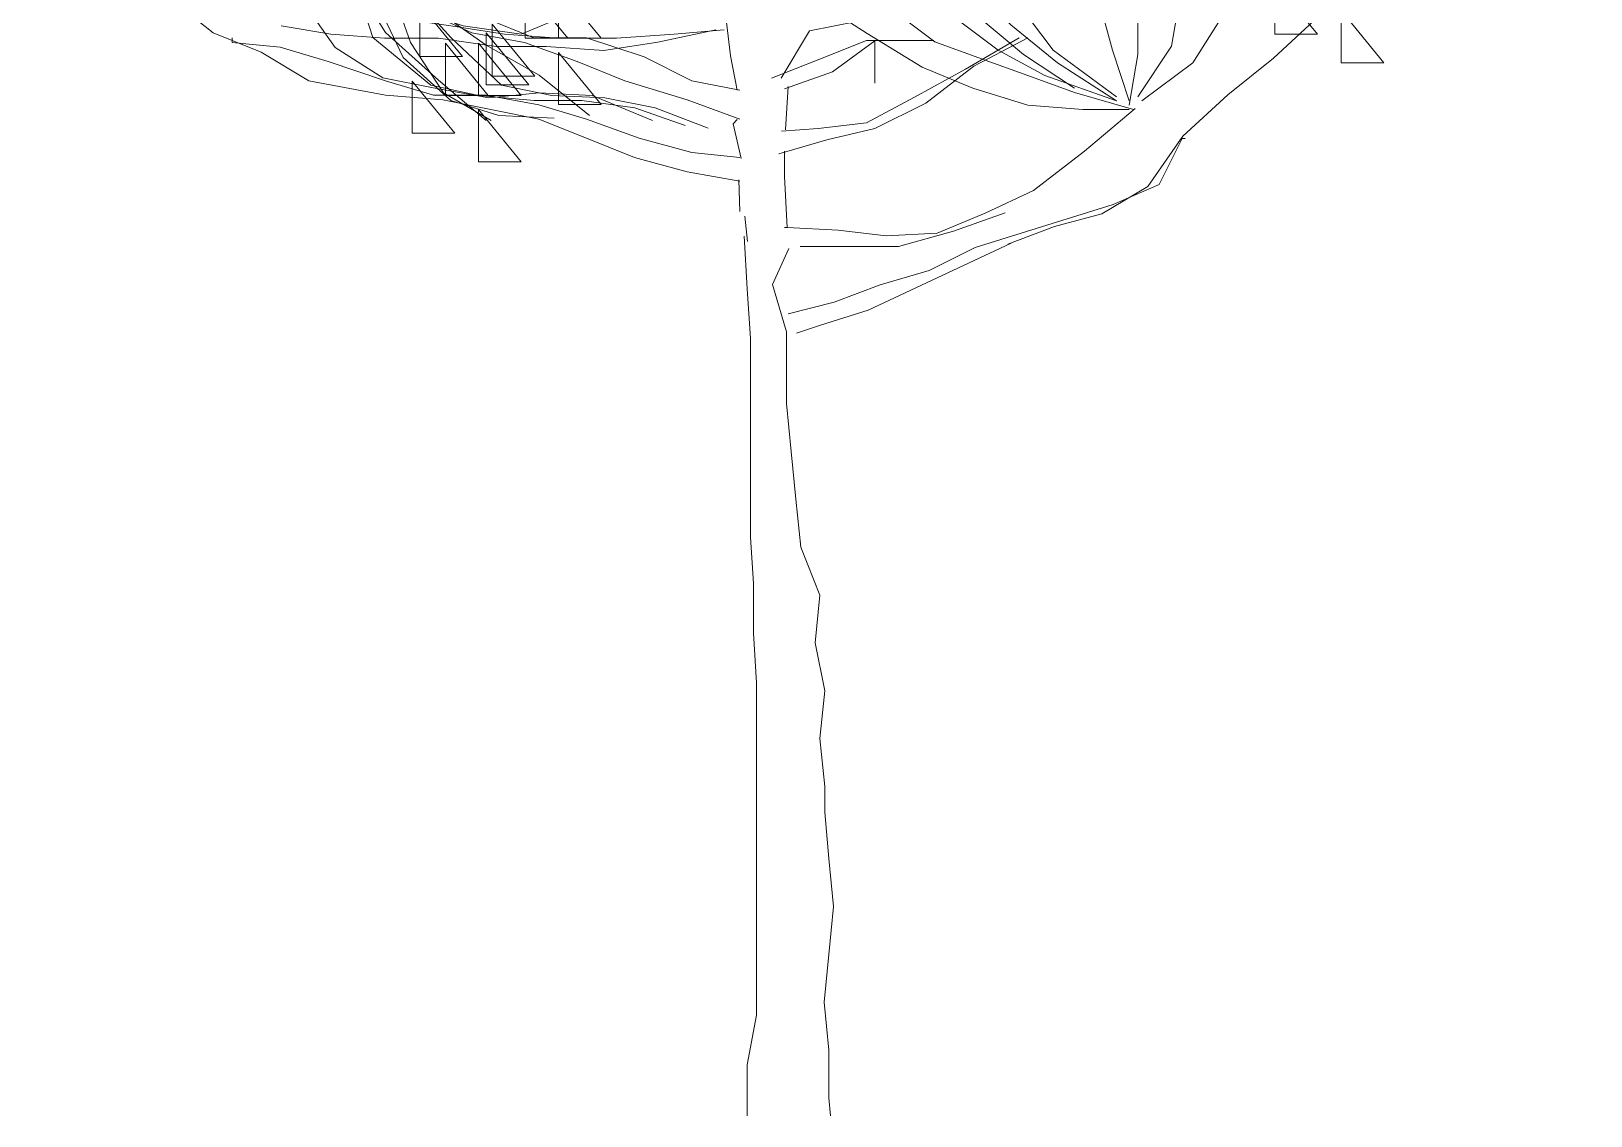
# Model space of a CAD drawing. Header units: metres. Extents: x -1891 to 2366, y 0 to 5314.
# Drawn here: x -1234 to 1314, y 0 to 1772 of the extents above; entities that cross this region are included whole.
import ezdxf

# ---------------------------------------------------------------- set-up
doc = ezdxf.new("R2010")
doc.units = ezdxf.units.M
doc.layers.add('G-IMPT', color=8, linetype='Continuous', lineweight=13)

# ---------------------------------------------------------------- blocks, each defined once
blk = doc.blocks.new('91 boom01_2D - boom1_dwg_boom 3-5053505-00_0 Basismaterialen')
at = {"layer": 'G-IMPT'}
for p, q in [((-62.2, 1610.7), (-66.9, 1681.2)), ((12, 1476.9), (14.1, 1529.1)), ((-0.4, 1428), (4.2, 1469.6))]:
    blk.add_line(p, q, dxfattribs=at)
at = {"layer": 'G-IMPT', "flags": 128}
for points in [[(51.6, 1773.8), (146.2, 1753.5), (234.2, 1740), (328.8, 1746.7), (410, 1746.7), (504.7, 1760.2), (592.6, 1760.2), (680.5, 1767), (761.6, 1780.5)], [(-630.9, 1643.9), (-534.3, 1671.5), (-458.3, 1699.1), (-382.4, 1726.7), (-306.5, 1754.3), (-223.6, 1816.4), (-147.7, 1878.5), (-106.3, 1954.4), (-78.7, 2037.1), (-64.9, 2113), (-57.9, 2195.8), (-71.8, 2278.6), (-85.6, 2306.2)], [(-624, 1643.9), (-548.1, 1643.9), (-458.3, 1650.8), (-368.6, 1678.4), (-285.8, 1712.9), (-196, 1768.1), (-120.1, 1816.4), (-44.1, 1885.4), (4.2, 1961.3), (52.5, 2044), (80.1, 2126.8), (93.9, 2209.6), (107.7, 2278.6)], [(-168.4, 2285.5), (-168.4, 2113), (-182.2, 2037.1), (-189.1, 1961.3), (-237.4, 1878.5), (-327.2, 1802.6), (-410, 1740.5), (-486, 1699.1), (-603.3, 1657.7), (-506.7, 1719.8), (-430.7, 1781.9), (-354.8, 1864.7), (-313.4, 1940.6), (-299.6, 2023.3), (-285.8, 2099.2), (-292.7, 2182), (-306.5, 2237.2)], [(-603.3, 1664.6), (-499.8, 1740.5), (-437.6, 1823.3), (-416.9, 1913), (-410, 1988.9), (-410, 2071.6), (-389.3, 2154.4), (-382.4, 2230.3), (-382.4, 2237.2)], [(-534.3, 1678.4), (-451.4, 1733.6), (-368.6, 1802.6), (-285.8, 1878.5), (-272, 1954.4), (-272, 2030.2), (-216.7, 2113), (-265, 2188.9), (-285.8, 2237.2)], [(-637.8, 1664.6), (-693, 1747.4), (-706.9, 1830.2), (-706.9, 1913), (-727.6, 2009.5), (-748.3, 2092.3), (-720.7, 2175.1), (-720.7, 2195.8)], [(-624, 1650.8), (-637.8, 1733.6), (-637.8, 1816.4), (-651.6, 1892.3), (-575.7, 1947.5), (-541.2, 2030.2), (-520.5, 2106.1), (-479, 2182), (-465.2, 2195.8)], [(-624, 1657.7), (-596.4, 1740.5), (-575.7, 1816.4), (-499.8, 1885.4), (-486, 1961.3), (-492.9, 2037.1), (-479, 2113), (-423.8, 2188.9), (-416.9, 2209.6)], [(-644.7, 1657.7), (-727.6, 1719.8), (-775.9, 1795.7), (-796.6, 1885.4), (-775.9, 1961.3), (-789.7, 2037.1), (-851.8, 2113), (-900.1, 2161.3)], [(101.3, 1617.5), (183.6, 1646.3), (270.1, 1658.6), (348.3, 1658.6), (438.9, 1666.8), (517.1, 1683.3), (611.8, 1761.5), (636.5, 1839.7), (681.8, 1917.8), (694.1, 2000.1), (698.2, 2078.3), (706.5, 2119.5)], [(426.5, 1625.7), (504.7, 1691.5), (591.2, 1769.7), (644.7, 1856.1), (640.6, 1938.4), (640.6, 2016.6), (636.5, 2094.8), (636.5, 2115.4)], [(315.4, 1629.8), (405.9, 1633.9), (484.2, 1658.6), (562.4, 1728.6), (599.4, 1806.7), (632.4, 1889), (677.7, 1971.3), (685.9, 2049.5), (685.9, 2103)], [(38, 1773.8), (119.2, 1767), (213.9, 1760.2), (308.5, 1760.2), (396.5, 1767), (484.4, 1780.5), (579.1, 1794), (660.2, 1800.8), (741.4, 1814.3), (822.5, 1827.8), (910.4, 1888.7), (991.6, 1942.7), (1066, 2023.8), (1106.5, 2077.9)], [(418.3, 1625.7), (496.5, 1671), (550, 1753.3), (578.8, 1835.6), (583, 1917.8), (583, 2000.1), (558.3, 2070.1)], [(-425.5, 1423.8), (-501.9, 1452.5), (-578.9, 1473.5), (-654.2, 1517.8), (-711.3, 1600.1), (-785, 1667.8), (-859.3, 1727.8), (-933.1, 1795.6), (-1007.4, 1855.5), (-1090.5, 1900.4), (-1166.9, 1929.1), (-1248.5, 1997.4), (-1324.9, 2026.2), (-1377.9, 2053.3)], [(154.8, 1625.7), (253.6, 1666.8), (340.1, 1671), (422.4, 1662.7), (513, 1679.2), (595.3, 1695.7), (673.5, 1745), (731.2, 1827.3), (755.9, 1917.8), (755.9, 2061.9)], [(257.7, 1633.9), (340.1, 1699.8), (426.5, 1749.1), (508.9, 1806.7), (562.4, 1893.2), (574.7, 1971.3), (595.3, 2049.5), (595.3, 2053.6)], [(64.2, 1613.4), (150.7, 1646.3), (233, 1662.7), (319.5, 1666.8), (401.8, 1683.3), (484.2, 1761.5), (562.4, 1847.9), (599.4, 1930.2), (611.8, 2008.4), (611.8, 2037.2)], [(12.2, 1628.2), (98.2, 1659.4), (199.9, 1690.7), (278.1, 1722), (364.1, 1753.2), (450.2, 1768.9), (536.2, 1808), (630.1, 1878.3), (716.1, 1933)], [(12.2, 1526.5), (98.2, 1542.2), (184.2, 1565.6), (262.5, 1596.9), (340.7, 1628.2), (418.9, 1643.8), (497.1, 1659.4), (591, 1667.2), (716.1, 1690.7), (794.3, 1737.6), (872.6, 1768.9), (950.8, 1831.4), (1029, 1854.9), (1115, 1893.9), (1169.8, 1909.6)], [(646.7, 1868.4), (565.5, 1814.3), (464.1, 1780.5), (369.4, 1767), (288.3, 1800.8), (254.4, 1807.5)], [(12.2, 1675.1), (90.4, 1690.7), (168.6, 1729.8), (262.5, 1761.1), (348.5, 1761.1), (426.7, 1792.3), (504.9, 1800.1), (544, 1823.6)], [(-55.2, 1694.7), (-101.6, 1772.1), (-179.1, 1787.6), (-304.6, 1787.6)], [(16.3, 1675.1), (27.2, 1731.7), (33.8, 1786.2)], [(-51.3, 1571.3), (-129.9, 1594.4), (-208.5, 1612.9), (-291.7, 1654.4), (-370.3, 1714.5), (-448.9, 1756.1), (-458.2, 1760.7)], [(-444.3, 1760.7), (-356.4, 1709.9), (-273.2, 1663.7), (-194.6, 1622.1), (-116, 1612.9), (-55.9, 1608.2)], [(12.2, 1565.6), (90.4, 1573.4), (176.4, 1596.9), (262.5, 1628.2), (340.7, 1651.6), (426.7, 1667.2), (512.8, 1667.2), (591, 1690.7), (684.8, 1722), (763.1, 1745.4), (841.3, 1753.2), (841.3, 1761.1)], [(-39.7, 1694.7), (-117.1, 1725.7), (-194.6, 1756.6), (-304.6, 1756.6)], [(-60.6, 1677.5), (-139.1, 1705.3), (-208.5, 1756.1), (-208.5, 1686.8)], [(-633.8, 1645.2), (-550.6, 1575.9), (-467.4, 1511.2), (-388.8, 1474.2), (-310.2, 1441.9), (-227, 1437.3), (-148.4, 1446.5), (-65.2, 1451.1), (-60.6, 1451.1)], [(9.8, 1564), (22.9, 1620.6), (16.3, 1627.2)], [(-66.9, 1310.2), (-142.1, 1329), (-217.2, 1357.2), (-297.1, 1380.7), (-372.3, 1418.2), (-447.4, 1441.7), (-597.8, 1488.6), (-673, 1521.5), (-710.5, 1596.6), (-715.2, 1596.6)], [(-65.2, 1451.1), (-60.6, 1534.3), (-60.6, 1575.9)], [(-421.2, 1474.8), (-336.7, 1445), (-247.2, 1420.2), (-86.2, 1420.2)], [(5.1, 1437.1), (0, 1351), (-5.1, 1269.8), (-5.1, 945.4), (-10.1, 869.3), (-10.1, 788.2), (-15.2, 707.1), (-15.2, 164.6), (0, 83.5), (0, 0)], [(-431.1, 1425.2), (-197.5, 1315.9), (-118, 1291), (-80.3, 1278.5)], [(-136.1, 0), (-133.1, 29.2), (-133.1, 107.4), (-125.3, 185.6), (-133.1, 263.7), (-141, 341.9), (-133.1, 420.1), (-126.4, 495.9), (-126.4, 538), (-118.6, 616.2), (-126.4, 694.4), (-110.8, 772.5), (-118.6, 850.7), (-87.3, 928.9), (-79.5, 1007), (-71.7, 1085.2), (-63.8, 1163.4), (-63.8, 1280.7), (-41.3, 1358.1), (-67.8, 1416.9)]]:
    blk.add_lwpolyline(points, dxfattribs=at)
for points in [[(-861.6, 1766.6), (-931.3, 1766.6), (-861.6, 1851.7)], [(308.5, 1760.2), (238.9, 1760.2), (308.5, 1845.3)], [(362.7, 1760.2), (293.1, 1760.2), (362.7, 1845.3)], [(535.1, 1730.4), (465.4, 1730.4), (535.1, 1815.5)], [(-970, 1805.3), (-970, 1720.2), (-1039.7, 1720.2)], [(416.9, 1698.3), (347.2, 1698.3), (416.9, 1783.4)], [(426.7, 1769.1), (426.7, 1684), (357.1, 1684)], [(308.5, 1737), (308.5, 1651.9), (238.9, 1651.9)], [(438.9, 1666.8), (369.2, 1666.8), (438.9, 1752)], [(493, 1666.8), (423.4, 1666.8), (493, 1752)], [(547.2, 1604.9), (477.6, 1604.9), (547.2, 1690.1)], [(438.9, 1643.6), (438.9, 1558.5), (369.2, 1558.5)]]:
    blk.add_lwpolyline(points, close=True, dxfattribs=at)
blk = doc.blocks.new('91 boom01_2D - boom1_dwg-5053504-00_0 Basismaterialen')
at = {"extrusion": (0, 0, -1), "zscale": -1}
blk.add_blockref('91 boom01_2D - boom1_dwg_boom 3-5053505-00_0 Basismaterialen', (10.9, -4.9), dxfattribs=at)
blk = doc.blocks.new('91 boom01_2D - 91_CC_DET_boom2-3643078-00_0 Basismaterialen')
blk.add_blockref('91 boom01_2D - boom1_dwg-5053504-00_0 Basismaterialen', (-53.2, 4.9))

msp = doc.modelspace()

# ---------------------------------------------------------------- block references
msp.add_blockref('91 boom01_2D - 91_CC_DET_boom2-3643078-00_0 Basismaterialen', (0, 0))

doc.saveas('drawing.dxf')
